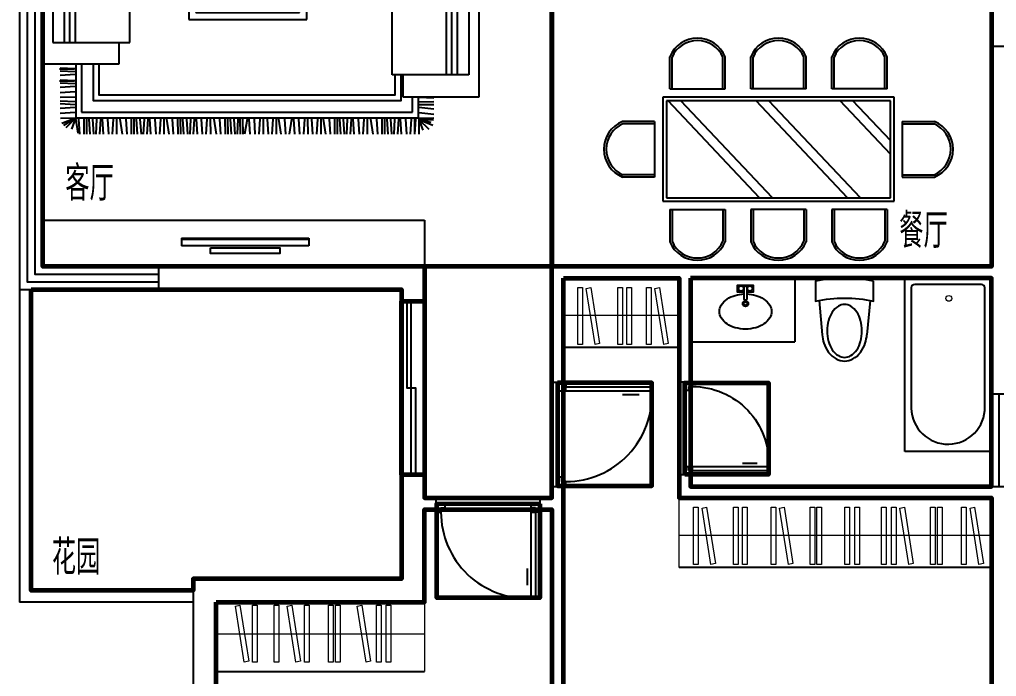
# Model space of a CAD drawing. Extents: x 4777846 to 4807746, y -1248624 to -1231124.
# Drawn here: x 4777846 to 4786289, y -1245666 to -1239990 of the extents above; entities that cross this region are included whole.
import ezdxf
from ezdxf.enums import TextEntityAlignment as Align

# ---------------------------------------------------------------- set-up
doc = ezdxf.new("R2010")
doc.units = 0
doc.header["$MEASUREMENT"] = 0
doc.layers.get('0').update_dxf_attribs({"linetype": 'CONTINUOUS'})
for name, color, linetype in [('F-家具', 8, 'CONTINUOUS'), ('PD', 8, 'CONTINUOUS'), ('P平面－厨卫洁具', 245, 'CONTINUOUS'), ('text', 75, 'CONTINUOUS'), ('WALL', 2, 'CONTINUOUS'), ('WINDOW', 4, 'CONTINUOUS'), ('WINDOW_TEXT', 7, 'CONTINUOUS'), ('家具', 8, 'CONTINUOUS'), ('栏杆', 3, 'CONTINUOUS')]:
    doc.layers.add(name, color=color, linetype=linetype)
for name, color, linetype, lineweight in [('GT_卧室', 1, 'CONTINUOUS', 60), ('GT_卫生间', 5, 'CONTINUOUS', 60), ('GT_客厅', 2, 'CONTINUOUS', 60), ('GT_花园', 74, 'CONTINUOUS', 60), ('GT_门', 245, 'CONTINUOUS', 60), ('GT_餐厅', 3, 'CONTINUOUS', 60)]:
    doc.layers.add(name, color=color, linetype=linetype, lineweight=lineweight)
doc.styles.add('HZ', font='txt', dxfattribs={"bigfont": 'hztxt'})
doc.styles.add('SIMPLEX', font='SIMPLEX.SHX')

# ---------------------------------------------------------------- blocks, each defined once
blk = doc.blocks.new('18110600221618')
for points in [[(-1200, 2600), (-1200, 0), (0, 0)], [(-1133.3, 2600), (-1133.3, 66.7), (0, 66.7)], [(-1066.7, 2600), (-1066.7, 133.3), (0, 133.3)], [(-1000, 2600), (-1000, 200), (0, 200)]]:
    blk.add_lwpolyline(points)
at = {"layer": 'WINDOW_TEXT', "style": 'SIMPLEX', "flags": 9}
blk.add_attdef('A', text='', height=1, rotation=270, dxfattribs=at).set_placement((-1100, 2600), align=Align.MIDDLE)
blk = doc.blocks.new('M_A23MCU')
for p, q in [((-0.4541, 0.0807), (-0.4541, 0.9053)), ((-0.4541, 0.9053), (-0.4129, 0.9053)), ((-0.4129, 0.9053), (-0.4129, 0.0807)), ((-0.489, 0.7822), (-0.489, 0.6235)), ((-0.378, 0.7822), (-0.378, 0.6235)), ((-0.4953, -0.0018), (-0.4953, 0.0807)), ((-0.4953, 0.0807), (-0.4541, 0.0807)), ((-0.4129, 0.0807), (-0.4541, 0.0807)), ((-0.4541, 0.0807), (-0.4541, 0.0395)), ((-0.4541, 0.0395), (-0.4129, 0.0395)), ((-0.4129, 0.0395), (-0.4129, -0.0018)), ((0.4117, 0.0395), (0.4117, -0.0018)), ((0.4529, 0.0395), (0.4117, 0.0395)), ((0.4529, 0.0807), (0.4529, 0.0395)), ((0.4941, 0.0807), (0.4529, 0.0807)), ((0.4941, -0.0018), (0.4941, 0.0807)), ((-0.4129, -0.0018), (-0.4953, -0.0018)), ((-0.4953, -0.0018), (-0.4953, -0.0018)), ((0.4117, -0.0018), (0.4941, -0.0018)), ((0.4941, -0.0018), (0.4941, -0.0018))]:
    blk.add_line(p, q)
blk.add_arc((-0.3716, 0.0817), 0.8246, 359.92833, 92.86603)
blk = doc.blocks.new('$plan$00001638')
for p, q in [((1414.5, 318.5), (375, 318.6)), ((1444.2, -288.5), (1444.5, 288.5)), ((386.7, -318.6), (1414.2, -318.5))]:
    blk.add_line(p, q)
blk.add_lwpolyline([(0, 375), (1500, 375), (1500, -375), (0, -375)], close=True)
at = {"lineweight": 13}
blk.add_circle((1324.3, -6.3), 25, dxfattribs=at)
for centre, radius, start, end in [((382.8, 0), 318.7, 91.39817, 270.69988), ((1414.5, 288.5), 30, 359.97135, 89.99558), ((1414.2, -288.5), 30, 270.00569, 359.97135)]:
    blk.add_arc(centre, radius, start, end)
blk = doc.blocks.new('ZQ5')
for p, q in [((193.8, 220), (491, 193)), ((193.9, -220.3), (491, -193.3))]:
    blk.add_line(p, q)
for points in [[(26.1, 250, 0.104211), (26.1, -250), (199.7, -250, -0.104211), (199.7, 250)], [(228.7, -0.2, 0.141682), (244.2, -53.9, 0.107159), (295.7, -106.3, 0.079005), (366.3, -138.1, 0.066459), (457.4, -150.2, 0.066459), (548.5, -138.1, 0.079005), (619.1, -106.3, 0.107159), (670.5, -53.9, 0.141682), (686.1, -0.2, 0.141682), (670.5, 53.6, 0.107159), (619.1, 106, 0.079005), (548.5, 137.8, 0.066459), (457.4, 149.9, 0.066459), (366.3, 137.8, 0.079005), (295.7, 106, 0.107159), (244.2, 53.6, 0.141682)]]:
    blk.add_lwpolyline(points, format="xyb", close=True)
blk.add_lwpolyline([(491, -193.3, 0.05322), (561.8, -179.2, 0.086125), (642.4, -137.7, 0.105969), (699.6, -71.6, 0.126081), (717.9, -0.2, 0.126081), (699.6, 71.3, 0.105969), (642.4, 137.4, 0.086125), (561.8, 178.9, 0.05322), (491, 193, 0.075938)], format="xyb")
blk = doc.blocks.new('WASH-1')
blk.add_lwpolyline([(82.7, -54.8), (140.9, -54.8), (140.9, 0), (0, 0), (0, -54.8), (58.3, -54.8)])
blk.add_lwpolyline([(82.7, -74.2, -0.059092), (159.9, -86.2, -0.080492), (229.5, -118.5, -0.107066), (280, -171.2, -0.138385), (295.4, -225.9, -0.138385), (280, -280.6, -0.107066), (229.5, -333.4, -0.080492), (159.9, -365.6, -0.068315), (70.5, -377.9, -0.068315), (-18.9, -365.6, -0.080492), (-88.6, -333.4, -0.107066), (-139, -280.6, -0.138385), (-154.5, -225.9, -0.138385), (-139, -171.2, -0.107066), (-88.6, -118.5, -0.080492), (-18.9, -86.2, -0.059092), (58.3, -74.2, -0.059092)], format="xyb")
blk.add_lwpolyline([(82.7, -21.5), (82.7, -112.6, -0.075451), (81.7, -119, -0.085787), (79.1, -124.1, -0.106069), (74.9, -127.7, -0.126813), (70.5, -128.8, -0.126813), (66, -127.7, -0.106069), (61.9, -124.1, -0.085787), (59.3, -119, -0.075451), (58.3, -112.6), (58.3, -21.5, -0.075451), (59.3, -15.1, -0.085787), (61.9, -10, -0.106069), (66, -6.4, -0.126813), (70.5, -5.2, -0.126813), (74.9, -6.4, -0.106069), (79.1, -10, -0.085787), (81.7, -15.1, -0.075451)], format="xyb", close=True)
for centre, radius in [((32.4, -26.8, 0), 21.7), ((108.5, -26.8, 0), 21.7), ((70.5, -157.9, 0), 23.7), ((70.5, -157.9, 0), 16)]:
    blk.add_circle(centre, radius)
blk = doc.blocks.new('_WBLK')
for p, q in [((-0.5, 0.5), (0.5, 0.5)), ((0.5, 0.167), (-0.5, 0.167)), ((0.5, -0.167), (-0.5, -0.167)), ((-0.5, -0.5), (0.5, -0.5))]:
    blk.add_line(p, q)
at = {"layer": 'WINDOW_TEXT', "style": 'SIMPLEX', "flags": 9}
blk.add_attdef('A', text='', height=1, dxfattribs=at).set_placement((0, 1.5), align=Align.MIDDLE)
blk = doc.blocks.new('gthgrr')
at = {"layer": '家具'}
for p, q in [((248790.6, 140765.8), (249767.3, 140765.8)), ((248790.6, 140106.6), (248790.6, 140765.8)), ((249767.3, 140765.8), (249767.3, 140106.6)), ((249578.9, 140676.9), (248978.9, 140676.9)), ((248978.9, 140676.9), (248978.9, 140153.7)), ((248978.9, 140676.9), (248978.9, 140106.6)), ((249578.9, 140676.9), (248978.9, 140676.9)), ((248978.9, 140676.9), (248978.9, 140012.4)), ((249578.9, 140012.4), (249578.9, 140676.9)), ((248978.9, 140577.4), (249578.9, 140577.4)), ((248978.9, 140529.9), (249578.9, 140529.9)), ((248978.9, 140482.4), (249578.9, 140482.4)), ((248978.9, 140106.6), (248790.6, 140106.6)), ((249767.3, 140106.6), (249578.9, 140106.6)), ((248978.9, 140012.4), (249578.9, 140012.4))]:
    blk.add_line(p, q, dxfattribs=at)
blk = doc.blocks.new('grthgt6y6')
at = {"layer": '家具'}
for p, q in [((251822, 140765.8), (253333.8, 140765.8)), ((251822, 140106.6), (251822, 140765.8)), ((253333.8, 140765.8), (253333.8, 140106.6)), ((253145.4, 140676.9), (252010.3, 140676.9)), ((252010.3, 140676.9), (252010.3, 140153.7)), ((252010.3, 140676.9), (252010.3, 140106.6)), ((253145.4, 140676.9), (252010.3, 140676.9)), ((252010.3, 140676.9), (252010.3, 140012.4)), ((252577.9, 140012.4), (252577.9, 140676.9)), ((253145.4, 140012.4), (253145.4, 140676.9)), ((251353.7, 140481.4), (251290.8, 140584.8)), ((251353.7, 140481.4), (251307.9, 140601.1)), ((251353.7, 140481.4), (251352.5, 140611.1)), ((251402.9, 140484.7), (251394.4, 140614.4)), ((251448.1, 140484.7), (251439.3, 140614.4)), ((251471.6, 140484.7), (251478.1, 140614.4)), ((251496.4, 140484.7), (251503, 140614.4)), ((251536.5, 140484.7), (251535.1, 140614.4)), ((251583.7, 140484.7), (251575.1, 140614.4)), ((251628.8, 140484.7), (251620.1, 140614.4)), ((251652.3, 140484.7), (251658.9, 140614.4)), ((251675.4, 140490.4), (251674.1, 140620.1)), ((251677.2, 140484.7), (251683.7, 140614.4)), ((251731.9, 140484.7), (251723.2, 140614.4)), ((251755.5, 140484.7), (251762, 140614.4)), ((251778.5, 140490.4), (251777.3, 140620.1)), ((251780.3, 140484.7), (251786.8, 140614.4)), ((253374.5, 140484.7), (253365.8, 140614.4)), ((253398, 140484.7), (253404.6, 140614.4)), ((253421, 140490.4), (253419.8, 140620.1)), ((253422.9, 140484.7), (253429.4, 140614.4)), ((253477.6, 140484.7), (253468.9, 140614.4)), ((253501.2, 140484.7), (253507.7, 140614.4)), ((253524.2, 140490.4), (253522.9, 140620.1)), ((253526, 140484.7), (253532.5, 140614.4)), ((253557.9, 140484.7), (253564.4, 140614.4)), ((253580.9, 140490.4), (253579.7, 140620.1)), ((253582.7, 140484.7), (253589.2, 140614.4)), ((253637.5, 140484.7), (253628.7, 140614.4)), ((253661, 140484.7), (253667.5, 140614.4)), ((253684, 140490.4), (253682.8, 140620.1)), ((253685.8, 140484.7), (253692.4, 140614.4)), ((254281.7, 140651.8), (253705.1, 140651.8)), ((253705.1, 140651.8), (253705.1, 140075.2)), ((253998.7, 140105.4), (253998.7, 140632.3)), ((254281.7, 140075.2), (254281.7, 140651.8)), ((251353.7, 140481.4), (251260.1, 140515.4)), ((251353.7, 140481.4), (251270.9, 140565.9)), ((252010.3, 140577.4), (253145.4, 140577.4)), ((252010.3, 140529.9), (253145.4, 140529.9)), ((251346.2, 140456.5), (251216.5, 140447.8)), ((251346.2, 140410.6), (251216.5, 140409.2)), ((251353.7, 140481.4), (251224.1, 140460.9)), ((251822, 140430.2), (251406.6, 140430.2)), ((251406.6, 140430.2), (251406.6, 137568.4)), ((252010.3, 140482.4), (253145.4, 140482.4)), ((251346.2, 140387.5), (251216.5, 140386.2)), ((251346.2, 140366.9), (251216.5, 140358.4)), ((251346.2, 140334.2), (251216.5, 140325.5)), ((253735.6, 140364.3), (254254.9, 140364.3)), ((251346.2, 140299.6), (251216.5, 140306.1)), ((251346.2, 140266.5), (251216.5, 140275.1)), ((251346.2, 140251.2), (251216.5, 140242.5)), ((253333.8, 140280.2), (253699.4, 140280.2)), ((251346.2, 140206.1), (251216.5, 140197.5)), ((251346.2, 140156.6), (251216.5, 140165.2)), ((251346.2, 140128.2), (251216.5, 140127)), ((251346.2, 140098.2), (251216.5, 140077.6)), ((252010.3, 140106.6), (251822, 140106.6)), ((253333.8, 140106.6), (253145.4, 140106.6)), ((253705.1, 140075.2), (254281.7, 140075.2)), ((253749.4, 140075.2), (253749.4, 139867.8)), ((253849.4, 140075.2), (253849.4, 139867.8)), ((251346.2, 140047), (251216.5, 140038.3)), ((251346.2, 140001.1), (251216.5, 139999.7)), ((252010.3, 140012.4), (253145.4, 140012.4)), ((253902.1, 140007.5), (254032.6, 139987.5)), ((253903, 140051.5), (254032.6, 140049.5)), ((253903, 140023.4), (254032.6, 140021.5)), ((251346.2, 139978), (251216.5, 139976.7)), ((251346.2, 139957.4), (251216.5, 139948.8)), ((251346.2, 139924.7), (251216.5, 139916)), ((253902.1, 139910.1), (254032.6, 139890)), ((253903, 139954), (254032.6, 139952.1)), ((253903, 139926), (254032.6, 139924.1)), ((251346.2, 139890.1), (251216.5, 139896.6)), ((251346.2, 139857), (251216.5, 139865.6)), ((251346.2, 139841.7), (251216.5, 139833)), ((253699.4, 139867.8), (254373.9, 139867.8)), ((253699.4, 139867.8), (253699.4, 139675.6)), ((254373.9, 137753.7), (254373.9, 139867.8)), ((251346.2, 139796.6), (251216.5, 139788)), ((251346.2, 139747), (251216.5, 139755.7)), ((251346.2, 139718.7), (251216.5, 139717.4)), ((251346.2, 139697), (251216.5, 139676.5)), ((254283.1, 139675.6), (253605.1, 139675.6)), ((253605.1, 139675.6), (253605.1, 139099)), ((254283.1, 139675.6), (253749.3, 139675.6)), ((254084.7, 139675.6), (254084.7, 137945.9)), ((254133.2, 139675.6), (254133.2, 137945.9)), ((254181.7, 139675.6), (254181.7, 137945.9)), ((254283.1, 139675.6), (254229.7, 139675.6)), ((254283.1, 137945.9), (254283.1, 139675.6)), ((254283.1, 139099), (254283.1, 139675.6)), ((254283.1, 137945.9), (254283.1, 139675.6)), ((251346.2, 139645.9), (251216.5, 139637.1)), ((251346.2, 139599.9), (251216.5, 139598.5)), ((251346.2, 139576.9), (251216.5, 139575.5)), ((251346.2, 139556.2), (251216.5, 139547.7)), ((251346.2, 139523.5), (251216.5, 139514.8)), ((251346.2, 139488.9), (251216.5, 139495.4)), ((253187.9, 139504, 279.4), (252207.1, 139504, 279.4)), ((252207.1, 139504, 279.4), (252207.1, 138483.2, 279.4)), ((253187.9, 138483.2, 279.4), (253187.9, 139504, 279.4)), ((251346.2, 139455.8), (251216.5, 139464.4)), ((251346.2, 139440.5), (251216.5, 139431.8)), ((253126.3, 139442.4, 279.4), (252268.7, 139442.4, 279.4)), ((252268.7, 139442.4, 279.4), (252268.7, 138544.8, 279.4)), ((253126.3, 138544.8, 279.4), (253126.3, 139442.4, 279.4)), ((251346.2, 139395.4), (251216.5, 139386.8)), ((251346.2, 139345.9), (251216.5, 139354.5)), ((251346.2, 139317.5), (251216.5, 139316.3)), ((251346.2, 139287.5), (251216.5, 139267)), ((251346.2, 139236.3), (251216.5, 139227.6)), ((251346.2, 139190.4), (251216.5, 139189)), ((251346.2, 139167.3), (251216.5, 139166)), ((251346.2, 139146.7), (251216.5, 139138.2)), ((251346.2, 139114), (251216.5, 139105.3)), ((251346.2, 139079.4), (251216.5, 139085.9)), ((251346.2, 139060.9), (251216.5, 139059.6)), ((253605.1, 139099), (253605.1, 138522.4)), ((254283.1, 139099), (253605.1, 139099)), ((253653.2, 139099), (254283.1, 139099)), ((254283.1, 138522.4), (254283.1, 139099)), ((251346.2, 139037.9), (251216.5, 139036.5)), ((251346.2, 138999.8), (251216.5, 139020.7)), ((251346.2, 138984.6), (251216.5, 138975.8)), ((251346.2, 138939.4), (251216.5, 138930.9)), ((251346.2, 138889.9), (251216.5, 138898.5)), ((251346.2, 138861.5), (251216.5, 138860.3)), ((251346.2, 138826.8), (251216.5, 138818.3)), ((251346.2, 138777.3), (251216.5, 138785.9)), ((251346.2, 138748.9), (251216.5, 138747.7)), ((251346.2, 138727.2), (251216.5, 138706.7)), ((251346.2, 138676.1), (251216.5, 138667.4)), ((251346.2, 138614.1), (251216.5, 138635)), ((251346.2, 138598.8), (251216.5, 138590.1)), ((251346.2, 138553.7), (251216.5, 138545.1)), ((251346.2, 138504.2), (251216.5, 138512.8)), ((251346.2, 138475.8), (251216.5, 138474.6)), ((252207.1, 138483.2, 279.4), (253187.9, 138483.2, 279.4)), ((252268.7, 138544.8, 279.4), (253126.3, 138544.8, 279.4)), ((253605.1, 138522.4), (253605.1, 137945.9)), ((254283.1, 138522.4), (253605.1, 138522.4)), ((253605.1, 138522.4), (254283.1, 138522.4)), ((254283.1, 137945.9), (254283.1, 138522.4)), ((251346.2, 138441.1), (251216.5, 138432.5)), ((251346.2, 138391.6), (251216.5, 138400.2)), ((251346.2, 138363.2), (251216.5, 138362)), ((251346.2, 138341.5), (251216.5, 138321)), ((251346.2, 138290.4), (251216.5, 138281.7)), ((251346.2, 138244.4), (251216.5, 138243.1)), ((251346.2, 138221.4), (251216.5, 138220)), ((251346.2, 138200.8), (251216.5, 138192.2)), ((251346.2, 138168.1), (251216.5, 138159.4)), ((251346.2, 138133.4), (251216.5, 138140)), ((251346.2, 138100.3), (251216.5, 138108.9)), ((251346.2, 138085.1), (251216.5, 138076.3)), ((251346.2, 138039.9), (251216.5, 138031.4)), ((251346.2, 137990.4), (251216.5, 137999)), ((251346.2, 137962), (251216.5, 137960.8)), ((251346.2, 137932), (251216.5, 137911.5)), ((251346.2, 137880.9), (251216.5, 137872.2)), ((253605.1, 137945.9), (254283.1, 137945.9)), ((254229.7, 137945.9), (254283.1, 137945.9)), ((251346.2, 137834.9), (251216.5, 137833.5)), ((251346.2, 137811.9), (251216.5, 137810.5)), ((251346.2, 137791.2), (251216.5, 137782.7)), ((251346.2, 137758.6), (251216.5, 137749.8)), ((251346.2, 137723.9), (251216.5, 137730.4)), ((253701.2, 137774.1), (253701.2, 137718.4)), ((254373.9, 137753.7), (253701.2, 137753.7)), ((253903, 137743.7), (254032.6, 137741.7)), ((253903, 137715.6), (254032.6, 137713.7)), ((251346.2, 137690.8), (251216.5, 137699.4)), ((251346.2, 137675.5), (251216.5, 137666.8)), ((251346.2, 137630.4), (251216.5, 137621.9)), ((253902.1, 137699.7), (254032.6, 137679.6)), ((253903, 137651.3), (254032.6, 137649.3)), ((253903, 137623.2), (254032.6, 137621.3)), ((251346.2, 137580.9), (251216.5, 137589.5)), ((251346.2, 137544), (251216.5, 137552.6)), ((251346.2, 137552.5), (251216.5, 137551.3)), ((253902.1, 137607.3), (254032.6, 137587.2)), ((253902.1, 137578.6), (254032.6, 137558.5)), ((251346.2, 137515.6), (251216.5, 137514.4)), ((251344.2, 137513.9), (251250.5, 137479.8)), ((251344.2, 137513.9), (251261.4, 137429.4)), ((251344.2, 137513.9), (251293.8, 137394.2)), ((251344.2, 137513.9), (251320.7, 137410.4)), ((251346.2, 137517.8), (251340.4, 137388.1)), ((251354.5, 137513.7), (251358.5, 137384.1)), ((251404, 137513.7), (251390.9, 137384.1)), ((251449.2, 137513.7), (251435.8, 137384.1)), ((251472.7, 137513.7), (251474.6, 137384.1)), ((251497.5, 137513.7), (251499.5, 137384.1)), ((251537.6, 137513.7), (251531.6, 137384.1)), ((252543.9, 137513.7), (252545.9, 137384.1)), ((252568.8, 137513.7), (252570.7, 137384.1)), ((252593.7, 137513.7), (252595.6, 137384.1)), ((253608.3, 137509.8), (253621.6, 137380.2)), ((253625.4, 137509.8), (253638.6, 137380.2)), ((253664.8, 137509.8), (253670.7, 137380.2)), ((253675, 137509.8), (253670.9, 137380.2)), ((253704.7, 137509.8), (253702.8, 137380.2)), ((253728.3, 137509.8), (253741.6, 137380.2)), ((253745.4, 137509.8), (253758.5, 137380.2)), ((253792.4, 137509.8), (253790.4, 137380.2)), ((253815.9, 137509.8), (253829.2, 137380.2)), ((253833, 137509.8), (253846.1, 137380.2)), ((253872.3, 137509.8), (253878.2, 137380.2)), ((253882.5, 137509.8), (253878.5, 137380.2)), ((253903, 137530.1), (254032.6, 137528.2)), ((253909.8, 137517.8), (253915.6, 137388.1)), ((253911.8, 137513.9), (254005.4, 137479.8)), ((253911.8, 137513.9), (253935.3, 137410.4)), ((253911.8, 137513.9), (253994.6, 137429.4)), ((253911.8, 137513.9), (253962.2, 137394.2))]:
    blk.add_line(p, q, dxfattribs=at)
for points in [[(251822, 140480.2), (251356.6, 140480.2), (251356.6, 137518.4), (251540.1, 137518.4)], [(253333.8, 140480.2), (253705.1, 140480.2)], [(253333.8, 140430.2), (253705.1, 140430.2)], [(251822, 140330.2), (251506.6, 140330.2), (251506.6, 137668.4), (251728.4, 137668.4)], [(253333.8, 140330.2), (253705.1, 140330.2)], [(251822, 140280.2), (251556.6, 140280.2), (251556.6, 137718.4), (251728.4, 137718.4)], [(253899.4, 140075.2), (253899.4, 139867.8)], [(253405.1, 137718.4), (253701.2, 137718.4), (253701.2, 137945.9)], [(252328.4, 137718.4), (252805.1, 137718.4)], [(253405.1, 137668.4), (253749.4, 137668.4), (253749.4, 137753.7)], [(253593.5, 137568.4), (253849.4, 137568.4), (253849.4, 137753.7)], [(253593.5, 137518.4), (253899.4, 137518.4), (253899.4, 137753.7)], [(252328.4, 137668.4), (252805.1, 137668.4)], [(251406.6, 137568.4), (251540.1, 137568.4)], [(252516.8, 137568.4), (252616.8, 137568.4)], [(252516.8, 137518.4), (252616.8, 137518.4)]]:
    blk.add_lwpolyline(points, dxfattribs=at)
for radius in [171.1, 156.7, 57.7]:
    blk.add_circle((253998.7, 140364.3), radius, dxfattribs=at)
at = {"layer": 'PD', "xscale": -1, "rotation": 180}
for p in [(2749.5, 277758.3), (3826.2, 277758.3)]:
    blk.add_blockref('gthgrr', p, dxfattribs=at)
blk = doc.blocks.new('egegr')
at = {"layer": 'F-家具'}
for p, q in [((235777.1, 139145.5), (235709.1, 139145.5)), ((235709.1, 139144.9), (235709.1, 138044.9)), ((235764.7, 139145.5), (235764.7, 138044.9)), ((235777.1, 138044.9), (235777.1, 139145.5)), ((235777.1, 138044.9), (235709.1, 138044.9))]:
    blk.add_line(p, q, dxfattribs=at)
blk.add_lwpolyline([(235691.9, 138294.9), (235691.9, 138894.9), (235643.1, 138894.9), (235643.1, 138294.9)], close=True, dxfattribs=at)
blk = doc.blocks.new('grgrtgr7')
at = {"layer": 'F-家具'}
for p, q in [((256200.2, 143212.7), (256200.2, 143491.5)), ((256220.2, 143212.7), (256220.2, 143487.5)), ((256660.2, 143212.7), (256660.2, 143487.5)), ((256680.2, 143212.7), (256680.2, 143491.5)), ((256900.2, 143212.7), (256900.2, 143491.5)), ((256920.2, 143212.7), (256920.2, 143487.5)), ((257360.2, 143212.7), (257360.2, 143487.5)), ((257380.2, 143212.7), (257380.2, 143491.5)), ((257600.2, 143212.7), (257600.2, 143491.5)), ((257620.2, 143212.7), (257620.2, 143487.5)), ((258060.2, 143212.7), (258060.2, 143487.5)), ((258080.2, 143212.7), (258080.2, 143491.5)), ((256200.2, 143212.7), (256680.2, 143212.7)), ((256900.2, 143212.7), (257380.2, 143212.7)), ((258080.2, 143212.7), (257600.2, 143212.7)), ((256140.2, 143142.3), (256140.2, 142242.3)), ((258140.2, 143142.3), (256140.2, 143142.3)), ((256171.2, 143111.3), (256171.2, 142273.3)), ((258109.2, 143111.3), (256171.2, 143111.3)), ((256431.9, 143111.3), (257222.8, 142273.3)), ((256542.8, 143111.3), (257333.7, 142273.3)), ((257191.7, 143111.3), (257982.6, 142273.3)), ((257302.7, 143111.3), (258093.5, 142273.3)), ((258109.2, 142273.3), (258109.2, 143111.3)), ((258140.2, 142242.3), (258140.2, 143142.3)), ((256070.2, 142932.3), (255791.4, 142932.3)), ((256070.2, 142912.3), (255795.5, 142912.3)), ((256070.2, 142452.3), (256070.2, 142932.3)), ((258210.2, 142452.3), (258210.2, 142932.3)), ((258210.2, 142932.3), (258489, 142932.3)), ((258210.2, 142912.3), (258485, 142912.3)), ((256171.2, 142735.2), (256607.2, 142273.3)), ((256171.2, 142617.6), (256496.2, 142273.3)), ((256070.2, 142452.3), (255791.4, 142452.3)), ((256070.2, 142472.3), (255795.5, 142472.3)), ((258210.2, 142472.3), (258485, 142472.3)), ((258210.2, 142452.3), (258489, 142452.3)), ((256171.2, 142273.3), (258109.2, 142273.3)), ((256140.2, 142242.3), (258140.2, 142242.3)), ((256200.2, 142171.8), (256680.2, 142171.8)), ((256200.2, 142171.8), (256200.2, 141893)), ((256220.2, 142171.8), (256220.2, 141897)), ((256660.2, 142171.8), (256660.2, 141897)), ((256680.2, 142171.8), (256680.2, 141893)), ((256900.2, 142171.8), (257380.2, 142171.8)), ((256900.2, 142171.8), (256900.2, 141893)), ((256920.2, 142171.8), (256920.2, 141897)), ((257360.2, 142171.8), (257360.2, 141897)), ((257380.2, 142171.8), (257380.2, 141893)), ((258080.2, 142171.8), (257600.2, 142171.8)), ((257600.2, 142171.8), (257600.2, 141893)), ((257620.2, 142171.8), (257620.2, 141897)), ((258060.2, 142171.8), (258060.2, 141897)), ((258080.2, 142171.8), (258080.2, 141893))]:
    blk.add_line(p, q, dxfattribs=at)
for centre, radius, start, end in [((256440.2, 143392), 259.8, 22.53079, 157.46921), ((256440.2, 143392), 239.9, 23.47468, 156.52532), ((257140.2, 143392), 259.8, 22.53079, 157.46921), ((257140.2, 143392), 239.9, 23.47468, 156.52532), ((257840.2, 143392), 259.8, 22.53079, 157.46921), ((257840.2, 143392), 239.9, 23.47468, 156.52532), ((255891, 142692.3), 259.8, 112.53079, 247.46921), ((255891, 142692.3), 239.9, 113.47468, 246.52532), ((258389.4, 142692.3), 239.9, 293.47468, 66.52532), ((258389.5, 142692.3), 259.8, 292.53079, 67.46921), ((256440.2, 141992.6), 259.8, 202.53079, 337.46921), ((256440.2, 141992.6), 239.9, 203.47468, 336.52532), ((257140.2, 141992.6), 259.8, 202.53079, 337.46921), ((257140.2, 141992.6), 239.9, 203.47468, 336.52532), ((257840.2, 141992.6), 259.8, 202.53079, 337.46921), ((257840.2, 141992.6), 239.9, 203.47468, 336.52532)]:
    blk.add_arc(centre, radius, start, end, dxfattribs=at)

msp = doc.modelspace()

# ---------------------------------------------------------------- linework, layer by layer
at = {"layer": 'F-家具', "lineweight": 13}
for p, q in [((4783546.3, -1242548.8), (4782546.3, -1242548.8)), ((4783546.3, -1244723.7), (4783546.3, -1244123.7)), ((4786246.3, -1244448.8), (4783546.3, -1244448.8)), ((4781346.3, -1245023.7), (4781346.3, -1245623.7)), ((4779546.3, -1245298.5), (4781346.3, -1245298.5))]:
    msp.add_line(p, q, dxfattribs=at)
at = {"layer": 'F-家具'}
for p, q in [((4783546.3, -1242823.7), (4782546.3, -1242823.7)), ((4786246.3, -1244723.7), (4783546.3, -1244723.7)), ((4779546.3, -1245623.7), (4781346.3, -1245623.7))]:
    msp.add_line(p, q, dxfattribs=at)
at = {"layer": 'F-家具', "lineweight": 13}
for points in [[(4782711.4, -1242304.3), (4782711.4, -1242797.7), (4782671, -1242797.7), (4782671, -1242304.3)], [(4782784.1, -1242304.5), (4782860.1, -1242789.1), (4782820.8, -1242798.3), (4782744.8, -1242313.6)], [(4783057.2, -1242304.3), (4783057.2, -1242797.7), (4783016.8, -1242797.7), (4783016.8, -1242304.3)], [(4783134, -1242304.3), (4783134, -1242797.7), (4783093.7, -1242797.7), (4783093.7, -1242304.3)], [(4783304.4, -1242304.3), (4783304.4, -1242797.7), (4783264, -1242797.7), (4783264, -1242304.3)], [(4783377.1, -1242304.5), (4783453.1, -1242789.1), (4783413.8, -1242798.3), (4783337.8, -1242313.6)], [(4783711.4, -1244204.3), (4783711.4, -1244697.7), (4783671, -1244697.7), (4783671, -1244204.3)], [(4783784.1, -1244204.5), (4783860.1, -1244689.1), (4783820.8, -1244698.3), (4783744.8, -1244213.6)], [(4784057.2, -1244204.3), (4784057.2, -1244697.7), (4784016.8, -1244697.7), (4784016.8, -1244204.3)], [(4784134, -1244204.3), (4784134, -1244697.7), (4784093.7, -1244697.7), (4784093.7, -1244204.3)], [(4784381.4, -1244204.3), (4784381.4, -1244697.7), (4784341, -1244697.7), (4784341, -1244204.3)], [(4784454.1, -1244204.5), (4784530.1, -1244689.1), (4784490.8, -1244698.3), (4784414.8, -1244213.6)], [(4784719.1, -1244204.3), (4784719.1, -1244697.7), (4784678.8, -1244697.7), (4784678.8, -1244204.3)], [(4784778.7, -1244204.3), (4784778.7, -1244697.7), (4784738.3, -1244697.7), (4784738.3, -1244204.3)], [(4785019.6, -1244204.3), (4785019.6, -1244697.7), (4784979.2, -1244697.7), (4784979.2, -1244204.3)], [(4785105.1, -1244204.3), (4785105.1, -1244697.7), (4785064.8, -1244697.7), (4785064.8, -1244204.3)], [(4785336.2, -1244204.3), (4785336.2, -1244697.7), (4785295.8, -1244697.7), (4785295.8, -1244204.3)], [(4785421.7, -1244204.3), (4785421.7, -1244697.7), (4785381.3, -1244697.7), (4785381.3, -1244204.3)], [(4785494.5, -1244204.5), (4785570.4, -1244689.1), (4785531.1, -1244698.3), (4785455.2, -1244213.6)], [(4785759.5, -1244204.3), (4785759.5, -1244697.7), (4785719.1, -1244697.7), (4785719.1, -1244204.3)], [(4785819, -1244204.3), (4785819, -1244697.7), (4785778.6, -1244697.7), (4785778.6, -1244204.3)], [(4786027.7, -1244204.3), (4786027.7, -1244697.7), (4785987.4, -1244697.7), (4785987.4, -1244204.3)], [(4786100.5, -1244204.5), (4786176.5, -1244689.1), (4786137.2, -1244698.3), (4786061.2, -1244213.6)], [(4779787.3, -1245542.9), (4779711.4, -1245058.2), (4779750.7, -1245049.1), (4779826.6, -1245533.8)], [(4779860.1, -1245543.1), (4779860.1, -1245049.7), (4779900.4, -1245049.7), (4779900.4, -1245543.1)], [(4780045.8, -1245543.1), (4780045.8, -1245049.7), (4780086.2, -1245049.7), (4780086.2, -1245543.1)], [(4780235.3, -1245542.9), (4780159.4, -1245058.2), (4780198.7, -1245049.1), (4780274.6, -1245533.8)], [(4780308.1, -1245543.1), (4780308.1, -1245049.7), (4780348.4, -1245049.7), (4780348.4, -1245543.1)], [(4780516.9, -1245543.1), (4780516.9, -1245049.7), (4780557.2, -1245049.7), (4780557.2, -1245543.1)], [(4780576.4, -1245543.1), (4780576.4, -1245049.7), (4780616.7, -1245049.7), (4780616.7, -1245543.1)], [(4780841.4, -1245542.9), (4780765.4, -1245058.2), (4780804.7, -1245049.1), (4780880.7, -1245533.8)], [(4780930.7, -1245543.1), (4780930.7, -1245049.7), (4780971.1, -1245049.7), (4780971.1, -1245543.1)], [(4781016.3, -1245543.1), (4781016.3, -1245049.7), (4781056.6, -1245049.7), (4781056.6, -1245543.1)]]:
    msp.add_lwpolyline(points, close=True, dxfattribs=at)
at = {"layer": 'GT_卧室'}
for points in [[(4782546.3, -1242223.7), (4783546.3, -1242223.7), (4783546.3, -1244123.7), (4786246.3, -1244123.7), (4786246.3, -1248423.7), (4782546.3, -1248423.7), (4782546.3, -1242223.7)], [(4779546.3, -1245023.7), (4781346.3, -1245023.7), (4781346.3, -1244223.7), (4782446.3, -1244223.7), (4782446.3, -1248423.7), (4779546.3, -1248423.7), (4779546.3, -1245023.7)]]:
    msp.add_lwpolyline(points, dxfattribs=at)
at = {"layer": 'GT_卫生间'}
for points in [[(4781346.3, -1242123.7), (4781346.3, -1244123.7), (4782446.3, -1244123.7), (4782446.3, -1242123.7), (4781346.3, -1242123.7)], [(4783646.3, -1242223.7), (4783646.3, -1244023.7), (4786246.3, -1244023.7), (4786246.3, -1242223.7), (4783646.3, -1242223.7)]]:
    msp.add_lwpolyline(points, dxfattribs=at)
at = {"layer": 'GT_客厅'}
msp.add_lwpolyline([(4778046.3, -1237823.7), (4782446.3, -1237823.7), (4782446.3, -1242123.7), (4778046.3, -1242123.7), (4778046.3, -1237823.7)], dxfattribs=at)
at = {"layer": 'GT_花园'}
msp.add_lwpolyline([(4777946.3, -1242323.7), (4781146.3, -1242323.7), (4781146.3, -1244823.7), (4779346.3, -1244823.7), (4779346.3, -1244923.7), (4777946.3, -1244923.7), (4777946.3, -1242323.7)], dxfattribs=at)
at = {"layer": 'GT_门'}
for points in [[(4781146.3, -1242423.7), (4781346.3, -1242423.7), (4781346.3, -1243923.7), (4781146.3, -1243923.7), (4781146.3, -1242423.7)], [(4782494.7, -1243127.9), (4782494.7, -1244018.4), (4783311, -1244018.4), (4783311, -1243127.9), (4782494.7, -1243127.9)], [(4783594.9, -1243920), (4783594.9, -1243128.4), (4784320.5, -1243128.4), (4784320.5, -1243920), (4783594.9, -1243920)], [(4782342.1, -1244173.7), (4782342.1, -1244988.4), (4781451.6, -1244988.4), (4781451.6, -1244172.1), (4782342.1, -1244173.7)]]:
    msp.add_lwpolyline(points, dxfattribs=at)
at = {"layer": 'GT_餐厅'}
msp.add_lwpolyline([(4786146.3, -1239023.7), (4786246.3, -1239023.7), (4786246.3, -1242123.7), (4782446.3, -1242123.7), (4782446.3, -1239023.7), (4786142.6, -1239023.7)], dxfattribs=at)
at = {"layer": 'P平面－厨卫洁具'}
for p in [(4784546.3, -1242223.7), (4783646.3, -1242773.7)]:
    msp.add_line(p, (4784546.3, -1242773.7), dxfattribs=at)
at = {"layer": 'WALL'}
for p, q in [((4786446.3, -1240223.7), (4786246.3, -1240223.7)), ((4786246.3, -1240223.7), (4786246.3, -1242123.7)), ((4779046.3, -1242123.7), (4779046.3, -1242323.7)), ((4781346.3, -1242123.7), (4779046.3, -1242123.7)), ((4781346.3, -1242123.7), (4781346.3, -1242423.7)), ((4782446.3, -1242123.7), (4782446.3, -1243123.7)), ((4786246.3, -1242123.7), (4782446.3, -1242123.7)), ((4783546.3, -1242223.7), (4782546.3, -1242223.7)), ((4782546.3, -1242223.7), (4782546.3, -1243123.7)), ((4783546.3, -1242223.7), (4783546.3, -1243123.7)), ((4786246.3, -1242223.7), (4783646.3, -1242223.7)), ((4783646.3, -1242223.7), (4783646.3, -1243123.7)), ((4786246.3, -1242223.7), (4786246.3, -1243223.7)), ((4781146.3, -1242323.7), (4779046.3, -1242323.7)), ((4781146.3, -1242323.7), (4781146.3, -1242423.7)), ((4781146.3, -1242423.7), (4781346.3, -1242423.7)), ((4782446.3, -1243123.7), (4782546.3, -1243123.7)), ((4783646.3, -1243123.7), (4783546.3, -1243123.7)), ((4786246.3, -1243223.7), (4786446.3, -1243223.7)), ((4781146.3, -1243923.7), (4781346.3, -1243923.7)), ((4781146.3, -1243923.7), (4781146.3, -1244823.7)), ((4781346.3, -1243923.7), (4781346.3, -1244123.7)), ((4783646.3, -1243923.7), (4783546.3, -1243923.7)), ((4783546.3, -1243923.7), (4783546.3, -1244123.7)), ((4783646.3, -1243923.7), (4783646.3, -1244023.7)), ((4782446.3, -1244023.7), (4782546.3, -1244023.7)), ((4782446.3, -1244023.7), (4782446.3, -1244123.7)), ((4782546.3, -1244023.7), (4782546.3, -1248423.7)), ((4783646.3, -1244023.7), (4786246.3, -1244023.7)), ((4786246.3, -1244023.7), (4786446.3, -1244023.7)), ((4781346.3, -1244123.7), (4781446.3, -1244123.7)), ((4781446.3, -1244223.7), (4781446.3, -1244123.7)), ((4782346.3, -1244223.7), (4782346.3, -1244123.7)), ((4782346.3, -1244123.7), (4782446.3, -1244123.7)), ((4783546.3, -1244123.7), (4786246.3, -1244123.7)), ((4786246.3, -1244123.7), (4786246.3, -1248423.7)), ((4781346.3, -1244223.7), (4781346.3, -1245023.7)), ((4781346.3, -1244223.7), (4781446.3, -1244223.7)), ((4782346.3, -1244223.7), (4782446.3, -1244223.7)), ((4782446.3, -1244223.7), (4782446.3, -1248423.7)), ((4779346.3, -1244823.7), (4779346.3, -1248623.7)), ((4781146.3, -1244823.7), (4779346.3, -1244823.7)), ((4779546.3, -1245023.7), (4781346.3, -1245023.7)), ((4779546.3, -1245023.7), (4779546.3, -1248423.7))]:
    msp.add_line(p, q, dxfattribs=at)
at = {"layer": 'WINDOW'}
for points in [[(4781192.6, -1242423.7), (4781192.6, -1243173.7), (4781230.1, -1243173.7), (4781230.1, -1242423.7)], [(4781230.1, -1243923.7), (4781230.1, -1243173.7), (4781267.6, -1243173.7), (4781267.6, -1243923.7)]]:
    msp.add_lwpolyline(points, close=True, dxfattribs=at)
at = {"layer": '家具'}
for p, q in [((4778046.3, -1241723.6), (4781346.3, -1241723.6)), ((4781346.3, -1241723.6), (4781346.3, -1242123.7))]:
    msp.add_line(p, q, dxfattribs=at)
at = {"layer": '栏杆'}
for p, q in [((4777846.3, -1242323.7), (4777846.3, -1245023.7)), ((4777946.3, -1242323.7), (4777946.3, -1244923.7)), ((4779346.3, -1244923.7), (4777946.3, -1244923.7)), ((4779346.3, -1245023.7), (4777846.3, -1245023.7))]:
    msp.add_line(p, q, dxfattribs=at)

# ---------------------------------------------------------------- block references
at = {"layer": 'F-家具', "rotation": 180}
msp.add_blockref('grgrtgr7', (5041545.6, -1098418.6), dxfattribs=at)
at = {"layer": 'PD', "rotation": 90}
msp.add_blockref('grthgt6y6', (4918812.1, -1492197.6), dxfattribs=at)
at = {"layer": 'P平面－厨卫洁具'}
for name, p, rotation in [('ZQ5', (4784976.8, -1242223.7), 270), ('$plan$00001638', (4785871.3, -1243723.7), 90)]:
    msp.add_blockref(name, p, dxfattribs=dict(at, rotation=rotation))
at = {"layer": 'P平面－厨卫洁具', "extrusion": (0, 1e-16, -1), "xscale": -1, "zscale": -1}
msp.add_blockref('WASH-1', (-4784049.8, -1242287.4), dxfattribs=at)
at = {"layer": 'WINDOW'}
msp.add_blockref('18110600221618', (4779046.3, -1242323.7), dxfattribs=at)
for name, p, xscale, yscale, zscale, rotation in [('M_A23MCU', (4782496.3, -1243573.7), 900, 900, 900, 270), ('M_A23MCU', (4783596.3, -1243523.7), 800, -800, 800, 90), ('_WBLK', (4786346.3, -1243623.7), 800, 200, 800, 270)]:
    msp.add_blockref(name, p, dxfattribs=dict(at, xscale=xscale, yscale=yscale, zscale=zscale, rotation=rotation))
at = {"layer": 'WINDOW', "xscale": -900, "yscale": -900, "zscale": 900}
msp.add_blockref('M_A23MCU', (4781896.3, -1244173.7), dxfattribs=at)
at = {"layer": '家具', "xscale": -1, "rotation": 270}
msp.add_blockref('egegr', (4641201.4, -1477655.8), dxfattribs=at)

# ---------------------------------------------------------------- texts
at = {"layer": 'text', "style": 'HZ', "width": 0.7}
for s, p in [('客厅', (4778241.7, -1241555.7)), ('餐厅', (4785449.1, -1241964.3)), ('花园', (4778124.5, -1244786.8))]:
    msp.add_text(s, height=300, dxfattribs=at).set_placement(p)

doc.saveas('drawing.dxf')
